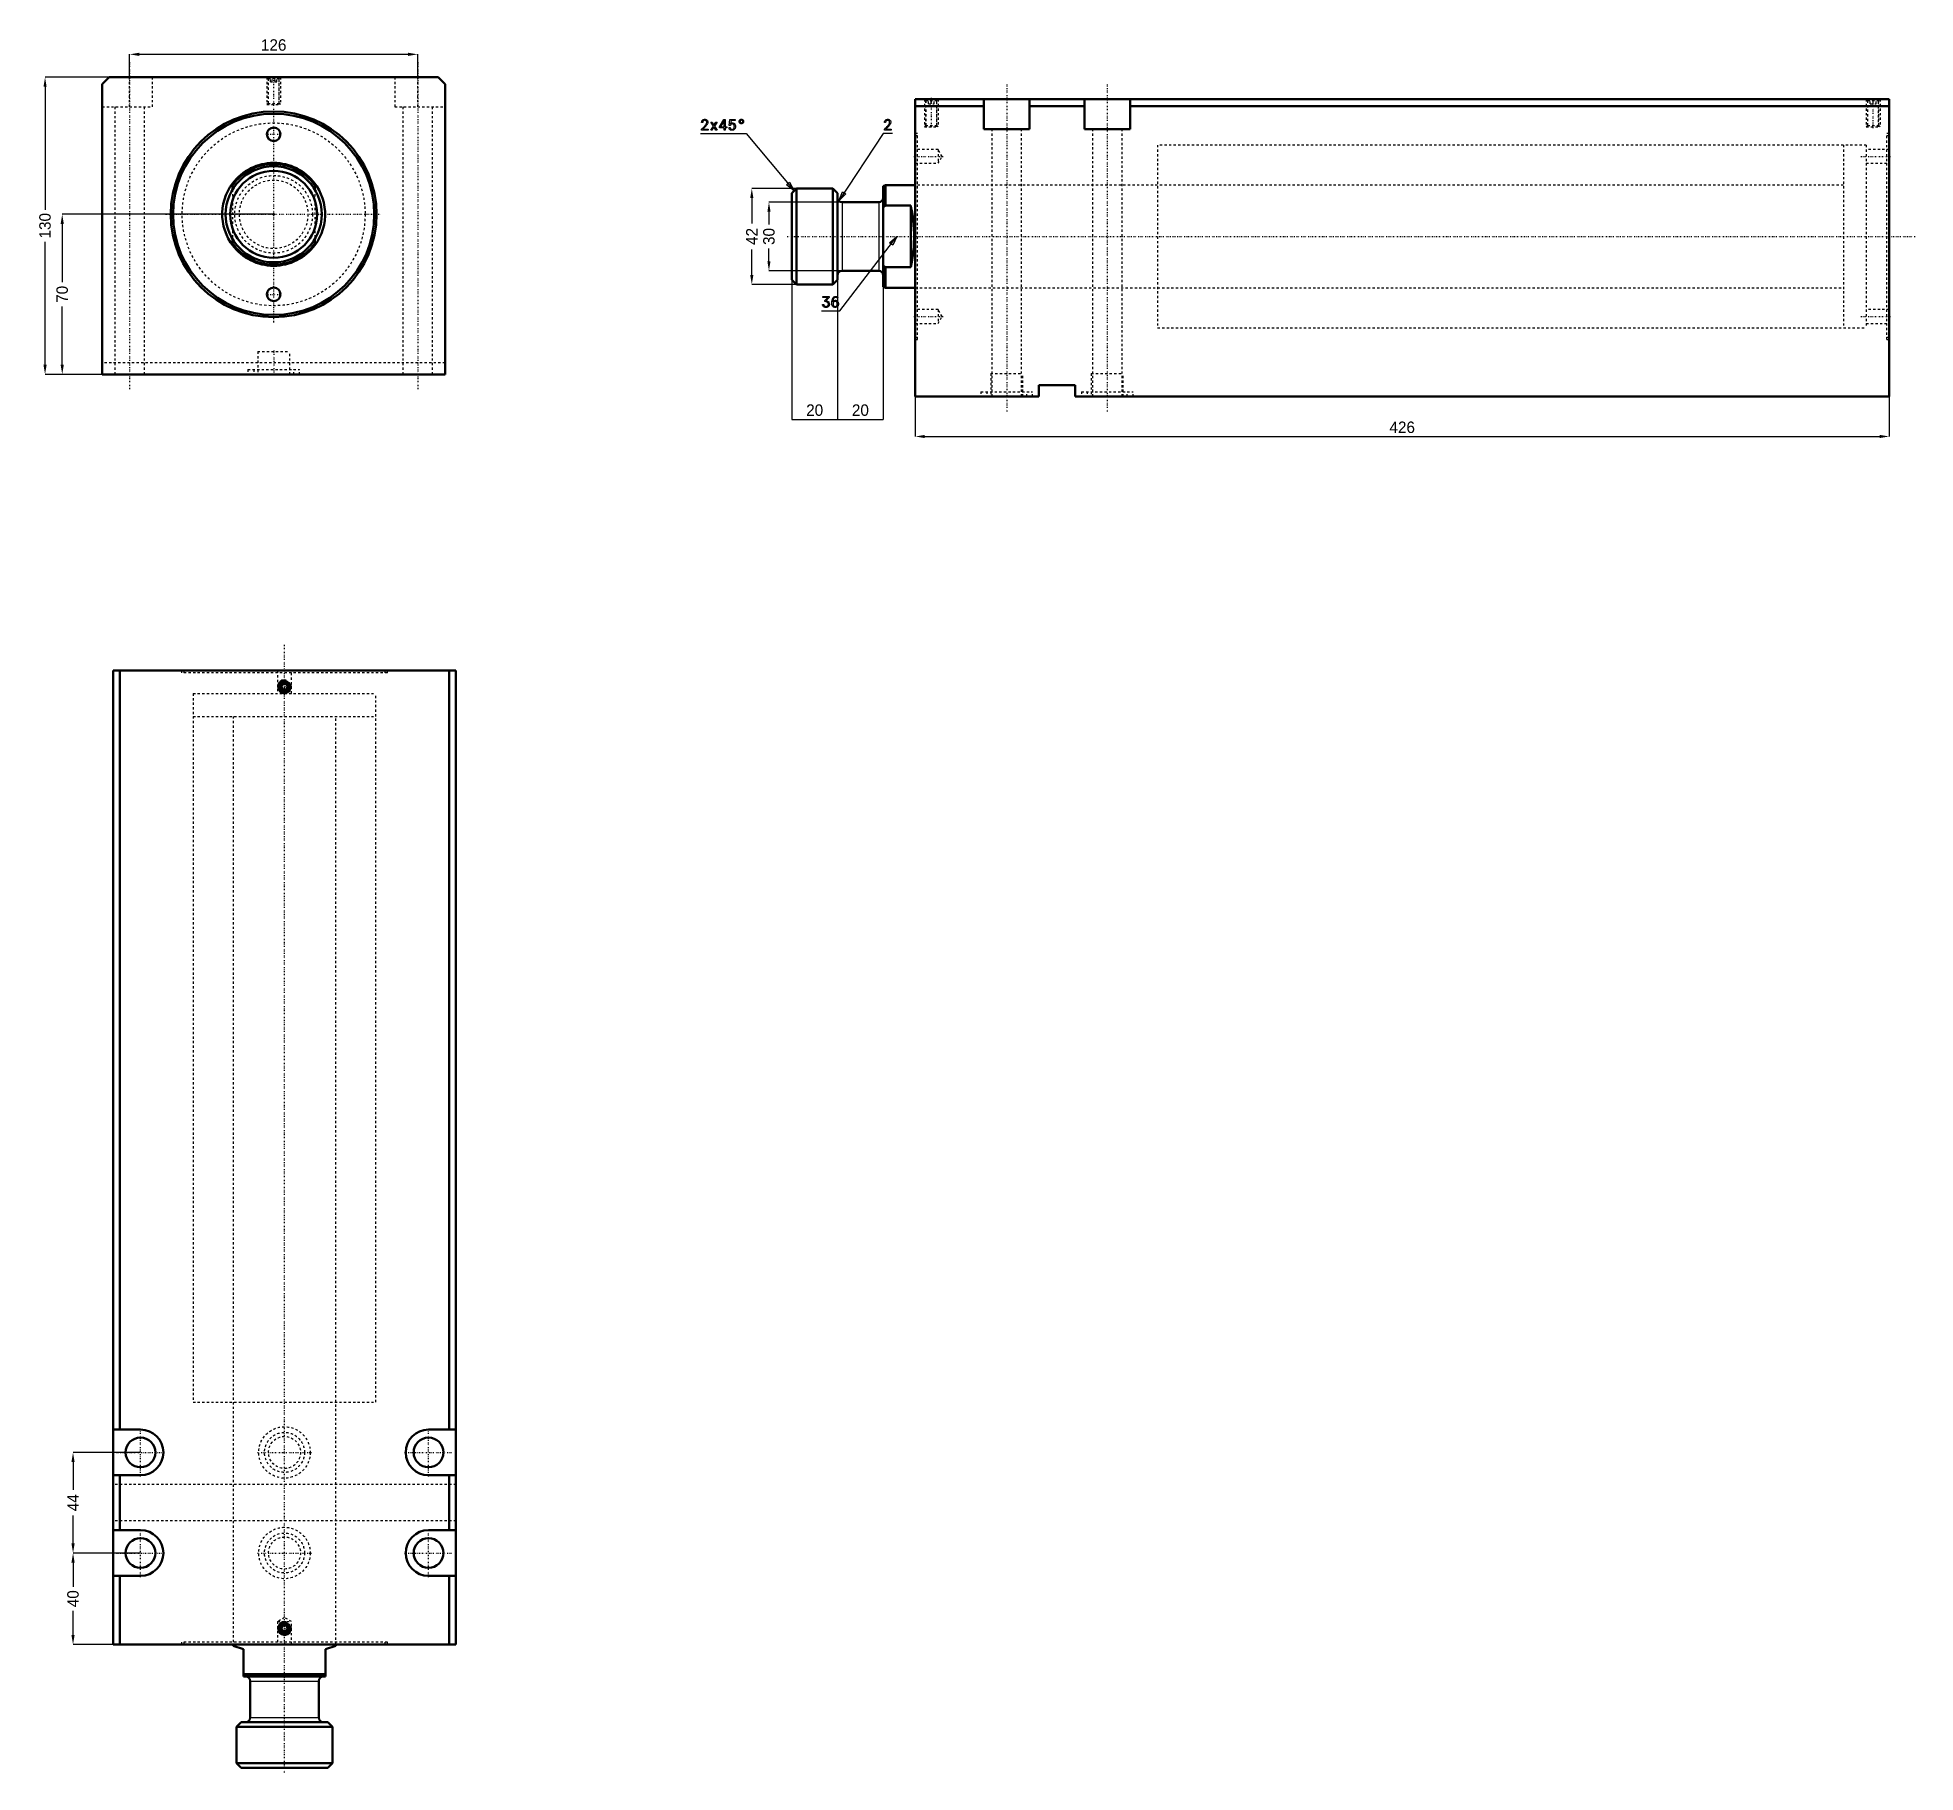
# Model space of a CAD drawing. Header units: millimetres. Extents: x -103 to 718, y -682 to 77.
import ezdxf

# ---------------------------------------------------------------- set-up
doc = ezdxf.new("R2010")
doc.units = ezdxf.units.MM
doc.linetypes.add('Center', pattern=[1.5, 0.45, -0.5, 0.05, -0.5])
doc.linetypes.add('Dashed', pattern=[2, 1, -1])
for name, color, linetype, lineweight in [('2d ConnectionPoints', 7, 'Continuous', 50), ('AM_0', 7, 'Continuous', 50), ('AM_4', 3, 'Continuous', 25), ('AM_5', 3, 'Continuous', 25), ('AM_7', 7, 'Center', 25), ('AM_9', 6, 'Dashed', 25)]:
    doc.layers.add(name, color=color, linetype=linetype, lineweight=lineweight)
doc.dimstyles.new('ISO-25', dxfattribs={"dimtxt": 2.5, "dimasz": 2.5, "dimexe": 1.25, "dimexo": 0.625, "dimtad": 1, "dimtxsty": 'Standard', "dimcen": 2.5, "dimadec": 0, "dimazin": 0, "dimtfac": 1, "dimtmove": 0, "dimatfit": 3, "dimfxl": 0, "dimarcsym": 0})

# ---------------------------------------------------------------- blocks, each defined once
blk = doc.blocks.new('1_JECX_MF_TLA_80_300_0_rod__0_in_JECX_MF_160_TLA_80_300_0__0')
at = {"layer": 'AM_0'}
for p, q in [((-18, 10.82), (-18, 13.5)), ((18, 13.5), (18, 10.82)), ((-18, -13.5), (-18, -10.82)), ((18, -10.82), (18, -13.5))]:
    blk.add_line(p, q, dxfattribs=at)
for points in [[(-18, 13.5), (-19.11, 11.88), (-20.07, 10.17), (-20.88, 8.38), (-21.53, 6.53), (-22.02, 4.63), (-22.34, 2.69), (-22.49, 0.73), (-22.47, -1.23), (-22.27, -3.18), (-21.91, -5.11), (-21.38, -7), (-20.69, -8.84), (-19.84, -10.61), (-18.84, -12.3), (-18, -13.5)], [(18, -13.5), (19.11, -11.88), (20.07, -10.17), (20.88, -8.38), (21.53, -6.53), (22.02, -4.63), (22.34, -2.69), (22.49, -0.73), (22.47, 1.23), (22.27, 3.18), (21.91, 5.11), (21.38, 7), (20.69, 8.84), (19.84, 10.61), (18.84, 12.3), (18, 13.5)]]:
    blk.add_lwpolyline(points, dxfattribs=at)
for radius in [21, 19]:
    blk.add_circle((0, 0), radius, dxfattribs=at)
for radius, start, end in [(22.5, 36.8699, 143.1301), (22, 35.0968, 144.9032), (22, 215.0968, 324.9032), (22.5, 216.8699, 323.1301)]:
    blk.add_arc((0, 0), radius, start, end, dxfattribs=at)
at = {"layer": 'AM_9'}
for p, q in [((-18, 10.82), (-18, -10.82)), ((18, 10.82), (18, -10.82))]:
    blk.add_line(p, q, dxfattribs=at)
for radius in [17, 15]:
    blk.add_circle((0, 0), radius, dxfattribs=at)
blk = doc.blocks.new('2_JECX_MF_EXLA_80_300_0_body__0_in_JECX_MF_160_TLA_80_300_0__0')
at = {"layer": 'AM_0'}
for p, q in [((-72, 60), (-75, 57)), ((72, 60), (-72, 60)), ((75, 57), (72, 60)), ((-75, 57), (-75, -70)), ((75, -70), (75, 57)), ((-75, -70), (75, -70))]:
    blk.add_line(p, q, dxfattribs=at)
for centre, radius in [((0, 0), 45), ((0, 0), 44), ((0, 35), 3), ((0, -35), 3)]:
    blk.add_circle(centre, radius, dxfattribs=at)
at = {"layer": 'AM_5', "linetype": 'Dashed'}
for p, q in [((-3, 60), (-3, 48)), ((3, 60), (3, 48))]:
    blk.add_line(p, q, dxfattribs=at)
at = {"layer": 'AM_7'}
for p, q in [((-63, 66.5), (-63, -76.5)), ((63, 66.5), (63, -76.5)), ((0, 47.4), (0, 60.6)), ((0, -47.25), (0, 47.25)), ((-3.15, 35), (3.15, 35)), ((-47.25, 0), (47.25, 0)), ((-3.15, -35), (3.15, -35)), ((0, -59.5), (0, -70.5))]:
    blk.add_line(p, q, dxfattribs=at)
at = {"layer": 'AM_9'}
for p, q in [((-63, 47), (-63, 60)), ((-53, 47), (-53, 60)), ((-3, 60), (-2.46, 59.46)), ((-2.46, 59.46), (-2.46, 48.54)), ((-2.46, 59.46), (2.46, 59.46)), ((-1.9, 60), (-2.4, 59.5)), ((-2.4, 59.5), (2.4, 59.5)), ((-2.4, 59.5), (-2.4, 48)), ((-1.44, 58), (-1.44, 60)), ((-1.44, 58), (1.44, 58)), ((-0.72, 58), (-0.72, 60)), ((0.72, 58), (0.72, 60)), ((1.44, 58), (1.44, 60)), ((2.4, 59.5), (1.9, 60)), ((2.4, 48), (2.4, 59.5)), ((2.46, 59.46), (3, 60)), ((2.46, 48.54), (2.46, 59.46)), ((53, 60), (53, 47)), ((63, 47), (63, 60)), ((-75, 47), (-53, 47)), ((-69.5, 47), (-69.5, -70)), ((-56.5, -70), (-56.5, 47)), ((-2.46, 48.54), (-3, 48)), ((-3, 48), (3, 48)), ((-2.46, 48.54), (2.46, 48.54)), ((3, 48), (2.46, 48.54)), ((53, 47), (75, 47)), ((56.5, 47), (56.5, -70)), ((69.5, -70), (69.5, 47)), ((75, -65), (-75, -65)), ((-7, -60), (7, -60)), ((-7, -60), (-7, -70)), ((7, -70), (7, -60)), ((-11.25, -67.9), (11.25, -67.9)), ((-11.25, -67.9), (-11.25, -70)), ((-8.75, -67.9), (-8.75, -70)), ((8.75, -70), (8.75, -67.9)), ((11.25, -70), (11.25, -67.9))]:
    blk.add_line(p, q, dxfattribs=at)
blk.add_circle((0, 0), 40, dxfattribs=at)
blk = doc.blocks.new('*D3')
at = {"layer": 'AM_5', "color": 0, "lineweight": -2}
for p, q in [((-63, 60), (-63, 70)), ((-58.83, 70), (58.83, 70)), ((63, 60), (63, 70))]:
    blk.add_line(p, q, dxfattribs=at)
at = {"layer": 'AM_5', "color": 0}
for points in [[(-58.83, 70.69), (-58.83, 69.31), (-63, 70)], [(58.83, 69.31), (58.83, 70.69), (63, 70)]]:
    blk.add_solid(points, dxfattribs=at)
at = {"layer": 'Defpoints', "color": 0}
for p in [(63, 70), (-63, 60), (63, 60)]:
    blk.add_point(p, dxfattribs=at)
at = {"layer": 'AM_5', "color": 0, "insert": (0, 74.05), "char_height": 5, "attachment_point": 5}
blk.add_mtext('126', dxfattribs=at)
blk = doc.blocks.new('*D4')
at = {"layer": 'AM_5', "color": 0, "lineweight": -2}
for p, q in [((-72, 60), (-100, 60)), ((-100, 55.83), (-100, 1.97)), ((-100, -65.83), (-100, -11.97)), ((-75, -70), (-100, -70))]:
    blk.add_line(p, q, dxfattribs=at)
at = {"layer": 'AM_5', "color": 0}
for points in [[(-99.31, 55.83), (-100.69, 55.83), (-100, 60)], [(-100.69, -65.83), (-99.31, -65.83), (-100, -70)]]:
    blk.add_solid(points, dxfattribs=at)
at = {"layer": 'Defpoints', "color": 0}
for p in [(-72, 60), (-100, -70), (-75, -70)]:
    blk.add_point(p, dxfattribs=at)
at = {"layer": 'AM_5', "color": 0, "insert": (-100, -5), "char_height": 5, "attachment_point": 5, "rotation": 90}
blk.add_mtext('130', dxfattribs=at)
blk = doc.blocks.new('*D5')
at = {"layer": 'AM_5', "color": 0, "lineweight": -2}
for p, q in [((0, 0), (-92.5, 0)), ((-92.5, -4.17), (-92.5, -29.72)), ((-92.5, -65.83), (-92.5, -40.28)), ((-75, -70), (-92.5, -70))]:
    blk.add_line(p, q, dxfattribs=at)
at = {"layer": 'AM_5', "color": 0}
for points in [[(-91.81, -4.17), (-93.19, -4.17), (-92.5, 0)], [(-93.19, -65.83), (-91.81, -65.83), (-92.5, -70)]]:
    blk.add_solid(points, dxfattribs=at)
at = {"layer": 'Defpoints', "color": 0}
for p in [(0, 0), (-92.5, -70), (-75, -70)]:
    blk.add_point(p, dxfattribs=at)
at = {"layer": 'AM_5', "color": 0, "insert": (-92.5, -35), "char_height": 5, "attachment_point": 5, "rotation": 90}
blk.add_mtext('70', dxfattribs=at)
blk = doc.blocks.new('1_JECX_MF_TLA_80_300_0_rod__0_in_JECX_MF_160_TLA_80_300_0__4')
at = {"layer": 'AM_0'}
for p, q in [((-22.5, 0), (-22.5, -0.54)), ((22.5, -0.54), (22.5, 0)), ((-18, -2), (-22.5, -0.54)), ((-18, -14), (-18, -2)), ((22.5, -0.54), (18, -2)), ((18, -2), (18, -14)), ((-18, -13), (18, -13)), ((-18, -14), (18, -14)), ((-15, -16), (-15, -32)), ((15, -32), (15, -16)), ((-19, -34), (-21, -36)), ((-21, -36), (21, -36)), ((-21, -36), (-21, -52)), ((-19, -34), (19, -34)), ((21, -36), (19, -34)), ((21, -52), (21, -36)), ((-21, -52), (-19, -54)), ((-21, -52), (21, -52)), ((-19, -54), (19, -54)), ((19, -54), (21, -52))]:
    blk.add_line(p, q, dxfattribs=at)
for centre, start, end in [((-17, -16), 0, 90), ((17, -16), 90, 180), ((-17, -32), 270, 360), ((17, -32), 180, 270)]:
    blk.add_arc(centre, 2, start, end, dxfattribs=at)
at = {"layer": 'AM_4'}
for p, q in [((-15, -16), (15, -16)), ((-15, -32), (15, -32))]:
    blk.add_line(p, q, dxfattribs=at)
at = {"layer": 'AM_7'}
blk.add_line((0, -56), (0, 437.5), dxfattribs=at)
at = {"layer": 'AM_9'}
for p, q in [((-40, 416), (40, 416)), ((-40, 416), (-40, 406)), ((40, 406), (40, 416)), ((-40, 406), (40, 406)), ((-22.5, 406), (-22.5, 0)), ((22.5, 0), (22.5, 406))]:
    blk.add_line(p, q, dxfattribs=at)
blk = doc.blocks.new('2_JECX_MF_EXLA_80_300_0_body__0_in_JECX_MF_160_TLA_80_300_0__4')
at = {"layer": 'AM_0'}
for p, q in [((75, 426), (-75, 426)), ((-75, 426), (-75, 0)), ((-72, 426), (-72, 94)), ((-0.72, 420.25), (-1.44, 419)), ((-1.44, 419), (-0.72, 417.75)), ((0.72, 420.25), (-0.72, 420.25)), ((1.44, 419), (0.72, 420.25)), ((0.72, 417.75), (1.44, 419)), ((72, 426), (72, 94)), ((75, 426), (75, 0)), ((-0.72, 417.75), (0.72, 417.75)), ((-63, 94), (-75, 94)), ((75, 94), (63, 94)), ((-75, 74), (-63, 74)), ((-72, 74), (-72, 50)), ((63, 74), (75, 74)), ((72, 74), (72, 50)), ((-63, 50), (-75, 50)), ((75, 50), (63, 50)), ((-75, 30), (-63, 30)), ((-72, 30), (-72, 0)), ((63, 30), (75, 30)), ((72, 30), (72, 0)), ((-0.72, 8.25), (-1.44, 7)), ((0.72, 8.25), (-0.72, 8.25)), ((1.44, 7), (0.72, 8.25)), ((75, 0), (-75, 0)), ((-1.44, 7), (-0.72, 5.75)), ((-0.72, 5.75), (0.72, 5.75)), ((0.72, 5.75), (1.44, 7))]:
    blk.add_line(p, q, dxfattribs=at)
for centre, radius in [((0, 419), 2.46), ((0, 419), 2.4), ((0, 419), 1.9), ((-63, 84), 6.5), ((63, 84), 6.5), ((-63, 40), 6.5), ((63, 40), 6.5), ((0, 7), 2.46), ((0, 7), 2.4), ((0, 7), 1.9)]:
    blk.add_circle(centre, radius, dxfattribs=at)
for centre, start, end in [((-63, 84), 270, 90), ((63, 84), 90, 270), ((-63, 40), 270, 90), ((63, 40), 90, 270)]:
    blk.add_arc(centre, 10, start, end, dxfattribs=at)
at = {"layer": 'AM_5'}
for centre in [(0, 419), (0, 7)]:
    blk.add_arc(centre, 3, 75, 15, dxfattribs=at)
at = {"layer": 'AM_7'}
for p, q in [((-3.15, 419), (3.15, 419)), ((-63, 73.5), (-63, 94.5)), ((63, 73.5), (63, 94.5)), ((-73.5, 84), (-52.5, 84)), ((-11.81, 84), (11.81, 84)), ((52.5, 84), (73.5, 84)), ((-63, 29.5), (-63, 50.5)), ((63, 29.5), (63, 50.5)), ((-73.5, 40), (-52.5, 40)), ((-11.81, 40), (11.81, 40)), ((52.5, 40), (73.5, 40)), ((-3.15, 7), (3.15, 7))]:
    blk.add_line(p, q, dxfattribs=at)
at = {"layer": 'AM_9'}
for p, q in [((-45, 426), (-45, 425)), ((45, 425), (-45, 425)), ((-44, 426), (-44, 425)), ((-3, 426), (-3, 416)), ((3, 416), (3, 426)), ((44, 425), (44, 426)), ((45, 425), (45, 426)), ((-40, 416), (40, 416)), ((-40, 416), (-40, 106)), ((40, 106), (40, 416)), ((-40, 106), (40, 106)), ((-22.5, 106), (-22.5, 0)), ((22.5, 0), (22.5, 106)), ((75, 70), (-75, 70)), ((75, 54), (-75, 54)), ((0, 11.73), (-3, 10)), ((-3, 10), (-3, 0)), ((-3, 10), (3, 10)), ((3, 10), (0, 11.73)), ((3, 0), (3, 10)), ((45, 1), (-45, 1)), ((-45, 1), (-45, 0)), ((-44, 1), (-44, 0)), ((44, 0), (44, 1)), ((45, 0), (45, 1))]:
    blk.add_line(p, q, dxfattribs=at)
for centre, radius in [((0, 84), 11.25), ((0, 84), 8.75), ((0, 84), 7), ((0, 40), 11.25), ((0, 40), 8.75), ((0, 40), 7)]:
    blk.add_circle(centre, radius, dxfattribs=at)
blk = doc.blocks.new('*D11')
at = {"layer": 'AM_5', "color": 0, "lineweight": -2}
for p, q in [((-58.26, -541.63), (-87.76, -541.63)), ((-87.76, -545.79), (-87.76, -557.96)), ((-87.76, -581.46), (-87.76, -569.29)), ((-58.26, -585.63), (-87.76, -585.63))]:
    blk.add_line(p, q, dxfattribs=at)
at = {"layer": 'AM_5', "color": 0}
for points in [[(-88.46, -545.79), (-87.07, -545.79), (-87.76, -541.63)], [(-88.46, -581.46), (-87.07, -581.46), (-87.76, -585.63)]]:
    blk.add_solid(points, dxfattribs=at)
at = {"layer": 'Defpoints', "color": 0}
for p in [(-87.76, -541.63), (-58.26, -541.63), (-58.26, -585.63)]:
    blk.add_point(p, dxfattribs=at)
at = {"layer": 'AM_5', "color": 0, "insert": (-87.76, -563.63), "char_height": 5, "attachment_point": 5, "rotation": 90}
blk.add_mtext('44', dxfattribs=at)
blk = doc.blocks.new('*D12')
at = {"layer": 'AM_5', "color": 0, "lineweight": -2}
for p, q in [((-58.26, -585.63), (-87.76, -585.63)), ((-87.76, -589.79), (-87.76, -600.38)), ((-87.76, -621.46), (-87.76, -610.88)), ((-70.26, -625.63), (-87.76, -625.63))]:
    blk.add_line(p, q, dxfattribs=at)
at = {"layer": 'AM_5', "color": 0}
for points in [[(-88.46, -589.79), (-87.07, -589.79), (-87.76, -585.63)], [(-88.46, -621.46), (-87.07, -621.46), (-87.76, -625.63)]]:
    blk.add_solid(points, dxfattribs=at)
at = {"layer": 'Defpoints', "color": 0}
for p in [(-58.26, -585.63), (-87.76, -625.63), (-70.26, -625.63)]:
    blk.add_point(p, dxfattribs=at)
at = {"layer": 'AM_5', "color": 0, "insert": (-87.76, -605.63), "char_height": 5, "attachment_point": 5, "rotation": 90}
blk.add_mtext('40', dxfattribs=at)
blk = doc.blocks.new('1_JECX_MF_TLA_80_300_0_rod__0_in_JECX_MF_160_TLA_80_300_0__2')
at = {"layer": 'AM_0'}
for p, q in [((-52, 21), (-54, 19)), ((-54, 19), (-54, -19)), ((-36, 21), (-52, 21)), ((-52, 21), (-52, -21)), ((-34, 19), (-36, 21)), ((-36, 21), (-36, -21)), ((-34, 19), (-34, -19)), ((-13, 22.5), (-14, 22)), ((-14, 22), (-14, -22)), ((0, 22.5), (-13, 22.5)), ((-13, 22.5), (-13, 13.5)), ((-16, 15), (-32, 15)), ((-13, 13.5), (-14, 12.65)), ((-2, 13.5), (-13, 13.5)), ((-2, 13.5), (-2, -13.5)), ((-32, -15), (-16, -15)), ((-14, -12.65), (-13, -13.5)), ((-13, -13.5), (-2, -13.5)), ((-13, -13.5), (-13, -22.5)), ((-54, -19), (-52, -21)), ((-52, -21), (-36, -21)), ((-36, -21), (-34, -19)), ((-14, -22), (-13, -22.5)), ((-13, -22.5), (0, -22.5))]:
    blk.add_line(p, q, dxfattribs=at)
blk.add_lwpolyline([(-2, -13.5), (-1.64, -11.88), (-1.33, -10.17), (-1.06, -8.38), (-0.85, -6.53), (-0.69, -4.63), (-0.59, -2.69), (-0.54, -0.73), (-0.55, 1.23), (-0.61, 3.18), (-0.73, 5.11), (-0.9, 7), (-1.13, 8.84), (-1.4, 10.61), (-1.73, 12.3), (-2, 13.5)], dxfattribs=at)
for centre, start, end in [((-32, 17), 180, 270), ((-16, 17), 270, 360), ((-32, -17), 90, 180), ((-16, -17), 0, 90)]:
    blk.add_arc(centre, 2, start, end, dxfattribs=at)
at = {"layer": 'AM_4'}
for p, q in [((-32, 15), (-32, -15)), ((-16, 15), (-16, -15))]:
    blk.add_line(p, q, dxfattribs=at)
at = {"layer": 'AM_7'}
blk.add_line((-56, 0), (437.5, 0), dxfattribs=at)
at = {"layer": 'AM_9'}
for p, q in [((416, 40), (406, 40)), ((406, 40), (406, -40)), ((416, 40), (416, -40)), ((406, 22.5), (0, 22.5)), ((0, -22.5), (406, -22.5)), ((406, -40), (416, -40))]:
    blk.add_line(p, q, dxfattribs=at)
blk = doc.blocks.new('2_JECX_MF_EXLA_80_300_0_body__0_in_JECX_MF_160_TLA_80_300_0__2')
at = {"layer": 'AM_0'}
for p, q in [((0, -70), (0, 60)), ((426, 60), (0, 60)), ((30, 60), (30, 47)), ((50, 47), (50, 60)), ((74, 60), (74, 47)), ((94, 47), (94, 60)), ((426, -70), (426, 60)), ((30, 57), (0, 57)), ((74, 57), (50, 57)), ((426, 57), (94, 57)), ((30, 47), (50, 47)), ((74, 47), (94, 47)), ((54, -65), (54, -70)), ((70, -65), (54, -65)), ((70, -70), (70, -65)), ((54, -70), (0, -70)), ((426, -70), (70, -70))]:
    blk.add_line(p, q, dxfattribs=at)
at = {"layer": 'AM_5', "linetype": 'Dashed'}
for p, q in [((4, 60), (4, 48)), ((10, 60), (10, 48)), ((416, 60), (416, 48)), ((422, 60), (422, 48))]:
    blk.add_line(p, q, dxfattribs=at)
at = {"layer": 'AM_7'}
for p, q in [((40, 66.5), (40, -76.5)), ((84, 66.5), (84, -76.5)), ((7, 60.6), (7, 47.4)), ((419, 47.4), (419, 60.6)), ((-0.59, 35), (12.32, 35)), ((413.68, 35), (426.59, 35)), ((-0.59, -35), (12.32, -35)), ((413.68, -35), (426.59, -35))]:
    blk.add_line(p, q, dxfattribs=at)
at = {"layer": 'AM_9'}
for p, q in [((4, 60), (4.54, 59.46)), ((4.54, 59.46), (4.54, 48.54)), ((4.54, 59.46), (9.46, 59.46)), ((5.1, 60), (4.6, 59.5)), ((4.6, 59.5), (4.6, 48)), ((4.6, 59.5), (9.4, 59.5)), ((5.75, 58), (5.75, 60)), ((5.75, 58), (8.25, 58)), ((7, 58), (7, 60)), ((8.25, 58), (8.25, 60)), ((9.4, 59.5), (8.9, 60)), ((9.4, 48), (9.4, 59.5)), ((9.46, 59.46), (10, 60)), ((9.46, 48.54), (9.46, 59.46)), ((416, 60), (416.54, 59.46)), ((416.54, 59.46), (416.54, 48.54)), ((416.54, 59.46), (421.46, 59.46)), ((417.1, 60), (416.6, 59.5)), ((416.6, 59.5), (421.4, 59.5)), ((416.6, 59.5), (416.6, 48)), ((417.75, 58), (417.75, 60)), ((417.75, 58), (420.25, 58)), ((419, 58), (419, 60)), ((420.25, 58), (420.25, 60)), ((421.4, 59.5), (420.9, 60)), ((421.4, 48), (421.4, 59.5)), ((421.46, 59.46), (422, 60)), ((421.46, 48.54), (421.46, 59.46)), ((1, 45), (0, 45)), ((1, 44), (0, 44)), ((1, -45), (1, 45)), ((4.54, 48.54), (4, 48)), ((4, 48), (10, 48)), ((4.54, 48.54), (9.46, 48.54)), ((10, 48), (9.46, 48.54)), ((33.5, 47), (33.5, -70)), ((46.5, -70), (46.5, 47)), ((77.5, 47), (77.5, -70)), ((90.5, -70), (90.5, 47)), ((416.54, 48.54), (416, 48)), ((416, 48), (422, 48)), ((416.54, 48.54), (421.46, 48.54)), ((422, 48), (421.46, 48.54)), ((425, -45), (425, 45)), ((426, 45), (425, 45)), ((426, 44), (425, 44)), ((10, 38), (0, 38)), ((11.73, 35), (10, 38)), ((10, 38), (10, 32)), ((10, 32), (11.73, 35)), ((416, 40), (106, 40)), ((106, 40), (106, -40)), ((416, 40), (416, -40)), ((426, 38), (416, 38)), ((0, 32), (10, 32)), ((416, 32), (426, 32)), ((106, 22.5), (0, 22.5)), ((0, -22.5), (106, -22.5)), ((10, -32), (0, -32)), ((11.73, -35), (10, -32)), ((10, -32), (10, -38)), ((426, -32), (416, -32)), ((0, -38), (10, -38)), ((10, -38), (11.73, -35)), ((106, -40), (416, -40)), ((416, -38), (426, -38)), ((0, -44), (1, -44)), ((0, -45), (1, -45)), ((425, -44), (426, -44)), ((425, -45), (426, -45)), ((33, -60), (47, -60)), ((33, -60), (33, -70)), ((47, -70), (47, -60)), ((77, -60), (91, -60)), ((77, -60), (77, -70)), ((91, -70), (91, -60)), ((28.75, -67.9), (51.25, -67.9)), ((28.75, -67.9), (28.75, -70)), ((31.25, -67.9), (31.25, -70)), ((48.75, -70), (48.75, -67.9)), ((51.25, -70), (51.25, -67.9)), ((72.75, -67.9), (95.25, -67.9)), ((72.75, -67.9), (72.75, -70)), ((75.25, -67.9), (75.25, -70)), ((92.75, -70), (92.75, -67.9)), ((95.25, -70), (95.25, -67.9))]:
    blk.add_line(p, q, dxfattribs=at)
blk = doc.blocks.new('*D21')
at = {"layer": 'AM_5', "color": 0, "lineweight": -2}
for p, q in [((280.65, -79.69), (280.65, -97.19)), ((706.65, -79.69), (706.65, -97.19)), ((284.82, -97.19), (702.48, -97.19))]:
    blk.add_line(p, q, dxfattribs=at)
at = {"layer": 'AM_5', "color": 0}
for points in [[(284.82, -96.49), (284.82, -97.88), (280.65, -97.19)], [(702.48, -96.49), (702.48, -97.88), (706.65, -97.19)]]:
    blk.add_solid(points, dxfattribs=at)
at = {"layer": 'Defpoints', "color": 0}
for p in [(280.65, -79.69), (706.65, -79.69), (706.65, -97.19)]:
    blk.add_point(p, dxfattribs=at)
at = {"layer": 'AM_5', "color": 0, "insert": (493.65, -93.19), "char_height": 5, "attachment_point": 5}
blk.add_mtext('426', dxfattribs=at)
blk = doc.blocks.new('*D22')
at = {"layer": 'AM_5', "color": 0, "lineweight": -2}
for p, q in [((246.65, -28.69), (246.65, -89.69)), ((266.65, -26.69), (266.65, -89.69)), ((246.65, -89.69), (266.65, -89.69))]:
    blk.add_line(p, q, dxfattribs=at)
at = {"layer": 'Defpoints', "color": 0}
for p in [(246.65, -28.69), (266.65, -26.69), (266.65, -89.69)]:
    blk.add_point(p, dxfattribs=at)
at = {"layer": 'AM_5', "color": 0, "insert": (256.65, -85.69), "char_height": 5, "attachment_point": 5}
blk.add_mtext('20', dxfattribs=at)
blk = doc.blocks.new('*D23')
at = {"layer": 'AM_5', "color": 0, "lineweight": -2}
for p, q in [((226.65, -28.69), (226.65, -89.69)), ((246.65, -28.69), (246.65, -89.69)), ((226.65, -89.69), (246.65, -89.69))]:
    blk.add_line(p, q, dxfattribs=at)
at = {"layer": 'Defpoints', "color": 0}
for p in [(226.65, -28.69), (246.65, -28.69), (246.65, -89.69)]:
    blk.add_point(p, dxfattribs=at)
at = {"layer": 'AM_5', "color": 0, "insert": (236.65, -85.69), "char_height": 5, "attachment_point": 5}
blk.add_mtext('20', dxfattribs=at)
blk = doc.blocks.new('*D24')
at = {"layer": 'AM_5', "color": 0, "lineweight": -2}
for p, q in [((228.65, 11.31), (209.15, 11.31)), ((209.15, 7.15), (209.15, -4.02)), ((209.15, -26.52), (209.15, -15.35)), ((228.65, -30.69), (209.15, -30.69))]:
    blk.add_line(p, q, dxfattribs=at)
at = {"layer": 'AM_5', "color": 0}
for points in [[(208.45, 7.15), (209.84, 7.15), (209.15, 11.31)], [(208.45, -26.52), (209.84, -26.52), (209.15, -30.69)]]:
    blk.add_solid(points, dxfattribs=at)
at = {"layer": 'Defpoints', "color": 0}
for p in [(209.15, 11.31), (228.65, 11.31), (228.65, -30.69)]:
    blk.add_point(p, dxfattribs=at)
at = {"layer": 'AM_5', "color": 0, "insert": (209.15, -9.69), "char_height": 5, "attachment_point": 5, "rotation": 90}
blk.add_mtext('42', dxfattribs=at)
blk = doc.blocks.new('*D25')
at = {"layer": 'AM_5', "color": 0, "lineweight": -2}
for p, q in [((248.65, 5.31), (216.65, 5.31)), ((216.65, 1.15), (216.65, -4.44)), ((216.65, -20.52), (216.65, -14.94)), ((248.65, -24.69), (216.65, -24.69))]:
    blk.add_line(p, q, dxfattribs=at)
at = {"layer": 'AM_5', "color": 0}
for points in [[(215.95, 1.15), (217.34, 1.15), (216.65, 5.31)], [(215.95, -20.52), (217.34, -20.52), (216.65, -24.69)]]:
    blk.add_solid(points, dxfattribs=at)
at = {"layer": 'Defpoints', "color": 0}
for p in [(216.65, 5.31), (248.65, 5.31), (248.65, -24.69)]:
    blk.add_point(p, dxfattribs=at)
at = {"layer": 'AM_5', "color": 0, "insert": (216.65, -9.69), "char_height": 5, "attachment_point": 5, "rotation": 90}
blk.add_mtext('30', dxfattribs=at)

msp = doc.modelspace()

# ---------------------------------------------------------------- linework, layer by layer
at = {"layer": '2d ConnectionPoints'}
for p in [(0, 0), (280.649, -9.686), (4.739, -625.627)]:
    msp.add_point(p, dxfattribs=at)
at = {"layer": 'AM_5'}
for p, q in [((186.649, 35.314), (206.649, 35.314)), ((206.649, 35.314), (227.649, 10.314)), ((266.649, 35.314), (247.234, 5.9)), ((270.649, 35.314), (266.649, 35.314)), ((247.649, -42.186), (272.649, -9.686)), ((239.649, -42.186), (247.649, -42.186))]:
    msp.add_line(p, q, dxfattribs=at)
for points in [[(187.295, 37.425), (187.295, 37.425), (187.51, 37.621), (187.815, 37.907), (187.815, 37.907), (188.1, 38.184), (188.28, 38.363), (188.28, 38.363), (188.453, 38.544), (188.699, 38.828), (188.699, 38.828), (188.932, 39.128), (189.08, 39.336), (189.08, 39.336), (189.21, 39.544), (189.35, 39.84), (189.35, 39.84), (189.426, 40.117), (189.44, 40.292), (189.44, 40.292), (189.436, 40.39), (189.413, 40.528), (189.413, 40.528), (189.37, 40.657), (189.33, 40.737), (189.33, 40.737), (189.282, 40.812), (189.199, 40.91), (189.199, 40.91), (189.1, 40.993), (189.026, 41.039), (189.026, 41.039), (188.947, 41.078), (188.821, 41.12), (188.821, 41.12), (188.687, 41.142), (188.592, 41.147), (188.592, 41.147), (188.488, 41.142), (188.34, 41.119), (188.34, 41.119), (188.203, 41.076), (188.118, 41.036), (188.118, 41.036), (188.038, 40.988), (187.932, 40.901), (187.932, 40.901), (187.843, 40.796), (187.793, 40.716), (187.793, 40.716), (187.751, 40.629), (187.705, 40.487), (187.705, 40.487), (187.68, 40.332), (187.676, 40.22), (187.188, 40.22), (187.188, 40.22), (187.196, 40.387), (187.235, 40.619), (187.235, 40.619), (187.309, 40.83), (187.377, 40.958), (187.377, 40.958), (187.457, 41.076), (187.598, 41.23), (187.598, 41.23), (187.763, 41.357), (187.885, 41.426), (187.885, 41.426), (188.016, 41.484), (188.222, 41.546), (188.222, 41.546), (188.44, 41.579), (188.592, 41.585), (188.592, 41.585), (188.735, 41.579), (188.941, 41.548), (188.941, 41.548), (189.138, 41.49), (189.265, 41.436), (189.265, 41.436), (189.385, 41.371), (189.546, 41.252), (189.546, 41.252), (189.684, 41.107), (189.764, 40.997), (189.764, 40.997), (189.831, 40.877), (189.904, 40.682), (189.904, 40.682), (189.943, 40.468), (189.951, 40.315), (189.951, 40.315), (189.94, 40.141), (189.882, 39.875), (189.882, 39.875), (189.774, 39.601), (189.674, 39.414), (189.674, 39.414), (189.56, 39.229), (189.375, 38.96), (189.375, 38.96), (189.173, 38.703), (189.029, 38.539), (189.029, 38.539), (188.874, 38.371), (188.615, 38.1), (188.615, 38.1), (188.322, 37.805), (188.108, 37.594), (187.763, 37.256), (190.09, 37.253), (190.09, 36.814), (187.123, 36.814), (187.123, 37.269), (187.295, 37.425)], [(197.073, 37.854), (194.967, 37.854), (194.967, 38.277), (196.885, 41.527), (197.528, 41.527), (197.528, 38.293), (198.23, 38.293), (198.23, 37.854), (197.528, 37.854), (197.528, 36.814), (197.073, 36.814), (197.073, 37.854)], [(200.53, 36.756), (200.53, 36.756), (200.384, 36.761), (200.175, 36.787), (200.175, 36.787), (199.978, 36.836), (199.854, 36.881), (199.854, 36.881), (199.738, 36.937), (199.583, 37.041), (199.583, 37.041), (199.449, 37.17), (199.372, 37.269), (199.372, 37.269), (199.307, 37.38), (199.237, 37.567), (199.237, 37.567), (199.199, 37.778), (199.191, 37.932), (199.698, 37.932), (199.698, 37.932), (199.708, 37.787), (199.757, 37.596), (199.757, 37.596), (199.849, 37.439), (199.934, 37.354), (199.934, 37.354), (200.034, 37.284), (200.206, 37.208), (200.206, 37.208), (200.404, 37.167), (200.55, 37.159), (200.55, 37.159), (200.676, 37.166), (200.847, 37.202), (200.847, 37.202), (200.999, 37.269), (201.089, 37.331), (201.089, 37.331), (201.171, 37.404), (201.276, 37.53), (201.276, 37.53), (201.36, 37.675), (201.405, 37.783), (201.405, 37.783), (201.441, 37.897), (201.48, 38.075), (201.48, 38.075), (201.501, 38.263), (201.505, 38.394), (201.505, 38.394), (201.502, 38.513), (201.481, 38.687), (201.481, 38.687), (201.443, 38.854), (201.408, 38.961), (201.408, 38.961), (201.365, 39.063), (201.285, 39.2), (201.285, 39.2), (201.187, 39.319), (201.112, 39.388), (201.112, 39.388), (201.029, 39.447), (200.89, 39.51), (200.89, 39.51), (200.735, 39.544), (200.621, 39.551), (200.621, 39.551), (200.501, 39.543), (200.331, 39.501), (200.331, 39.501), (200.173, 39.424), (200.075, 39.353), (200.075, 39.353), (199.987, 39.268), (199.877, 39.118), (199.877, 39.118), (199.796, 38.942), (199.757, 38.81), (199.263, 38.81), (199.601, 41.54), (201.895, 41.54), (201.895, 41.117), (200.062, 41.117), (199.854, 39.554), (199.854, 39.554), (199.923, 39.638), (200.031, 39.748), (200.031, 39.748), (200.144, 39.838), (200.222, 39.887), (200.222, 39.887), (200.304, 39.928), (200.437, 39.971), (200.437, 39.971), (200.583, 39.995), (200.686, 39.999), (200.686, 39.999), (200.846, 39.991), (201.068, 39.946), (201.068, 39.946), (201.271, 39.862), (201.395, 39.785), (201.395, 39.785), (201.509, 39.693), (201.658, 39.532), (201.658, 39.532), (201.782, 39.343), (201.85, 39.202), (201.85, 39.202), (201.906, 39.051), (201.967, 38.812), (201.967, 38.812), (202, 38.558), (202.006, 38.381), (202.006, 38.381), (201.999, 38.194), (201.96, 37.93), (201.96, 37.93), (201.887, 37.686), (201.821, 37.534), (201.821, 37.534), (201.741, 37.393), (201.598, 37.206), (201.598, 37.206), (201.429, 37.049), (201.301, 36.961), (201.301, 36.961), (201.163, 36.887), (200.941, 36.807), (200.941, 36.807), (200.701, 36.764), (200.53, 36.756)], [(204.605, 39.609), (204.605, 39.609), (204.503, 39.615), (204.355, 39.643), (204.355, 39.643), (204.214, 39.696), (204.124, 39.744), (204.124, 39.744), (204.039, 39.802), (203.926, 39.903), (203.926, 39.903), (203.829, 40.021), (203.773, 40.11), (203.773, 40.11), (203.726, 40.204), (203.676, 40.35), (203.676, 40.35), (203.648, 40.504), (203.643, 40.61), (203.643, 40.61), (203.648, 40.717), (203.676, 40.87), (203.676, 40.87), (203.726, 41.017), (203.773, 41.111), (203.773, 41.111), (203.829, 41.199), (203.926, 41.318), (203.926, 41.318), (204.039, 41.419), (204.124, 41.477), (204.124, 41.477), (204.214, 41.525), (204.355, 41.578), (204.355, 41.578), (204.503, 41.606), (204.605, 41.611), (204.605, 41.611), (204.708, 41.606), (204.855, 41.578), (204.855, 41.578), (204.995, 41.525), (205.085, 41.477), (205.085, 41.477), (205.169, 41.419), (205.281, 41.318), (205.281, 41.318), (205.377, 41.2), (205.432, 41.113), (205.432, 41.113), (205.479, 41.019), (205.529, 40.872), (205.529, 40.872), (205.556, 40.718), (205.561, 40.61), (205.561, 40.61), (205.556, 40.503), (205.529, 40.348), (205.529, 40.348), (205.479, 40.202), (205.432, 40.108), (205.432, 40.108), (205.377, 40.02), (205.281, 39.903), (205.281, 39.903), (205.169, 39.802), (205.085, 39.744), (205.085, 39.744), (204.995, 39.696), (204.855, 39.643), (204.855, 39.643), (204.708, 39.615), (204.605, 39.609)], [(204.605, 40.006), (204.605, 40.006), (204.667, 40.009), (204.756, 40.026), (204.756, 40.026), (204.84, 40.058), (204.894, 40.087), (204.894, 40.087), (204.946, 40.122), (205.014, 40.183), (205.014, 40.183), (205.072, 40.255), (205.106, 40.308), (205.106, 40.308), (205.134, 40.365), (205.164, 40.454), (205.164, 40.454), (205.181, 40.546), (205.184, 40.61), (205.184, 40.61), (205.181, 40.675), (205.164, 40.767), (205.164, 40.767), (205.134, 40.856), (205.106, 40.913), (205.106, 40.913), (205.072, 40.966), (205.014, 41.038), (205.014, 41.038), (204.946, 41.099), (204.894, 41.134), (204.894, 41.134), (204.84, 41.163), (204.756, 41.195), (204.756, 41.195), (204.667, 41.212), (204.605, 41.215), (204.605, 41.215), (204.544, 41.212), (204.454, 41.195), (204.454, 41.195), (204.369, 41.163), (204.314, 41.134), (204.314, 41.134), (204.263, 41.099), (204.193, 41.038), (204.193, 41.038), (204.134, 40.966), (204.1, 40.913), (204.1, 40.913), (204.071, 40.856), (204.04, 40.767), (204.04, 40.767), (204.023, 40.675), (204.02, 40.61), (204.02, 40.61), (204.023, 40.546), (204.04, 40.454), (204.04, 40.454), (204.071, 40.365), (204.1, 40.308), (204.1, 40.308), (204.134, 40.255), (204.193, 40.183), (204.193, 40.183), (204.263, 40.122), (204.314, 40.087), (204.314, 40.087), (204.369, 40.058), (204.454, 40.026), (204.454, 40.026), (204.544, 40.009), (204.605, 40.006)], [(267.295, 37.425), (267.295, 37.425), (267.51, 37.621), (267.815, 37.907), (267.815, 37.907), (268.1, 38.184), (268.28, 38.363), (268.28, 38.363), (268.453, 38.544), (268.699, 38.828), (268.699, 38.828), (268.932, 39.128), (269.08, 39.336), (269.08, 39.336), (269.21, 39.544), (269.35, 39.84), (269.35, 39.84), (269.426, 40.117), (269.44, 40.292), (269.44, 40.292), (269.436, 40.39), (269.413, 40.528), (269.413, 40.528), (269.37, 40.657), (269.33, 40.737), (269.33, 40.737), (269.282, 40.812), (269.199, 40.91), (269.199, 40.91), (269.1, 40.993), (269.026, 41.039), (269.026, 41.039), (268.947, 41.078), (268.821, 41.12), (268.821, 41.12), (268.687, 41.142), (268.592, 41.147), (268.592, 41.147), (268.488, 41.142), (268.34, 41.119), (268.34, 41.119), (268.203, 41.076), (268.118, 41.036), (268.118, 41.036), (268.038, 40.988), (267.932, 40.901), (267.932, 40.901), (267.843, 40.796), (267.793, 40.716), (267.793, 40.716), (267.751, 40.629), (267.705, 40.487), (267.705, 40.487), (267.68, 40.332), (267.676, 40.22), (267.188, 40.22), (267.188, 40.22), (267.196, 40.387), (267.235, 40.619), (267.235, 40.619), (267.309, 40.83), (267.377, 40.958), (267.377, 40.958), (267.457, 41.076), (267.598, 41.23), (267.598, 41.23), (267.763, 41.357), (267.885, 41.426), (267.885, 41.426), (268.016, 41.484), (268.222, 41.546), (268.222, 41.546), (268.44, 41.579), (268.592, 41.585), (268.592, 41.585), (268.735, 41.579), (268.941, 41.548), (268.941, 41.548), (269.138, 41.49), (269.265, 41.436), (269.265, 41.436), (269.385, 41.371), (269.546, 41.252), (269.546, 41.252), (269.684, 41.107), (269.764, 40.997), (269.764, 40.997), (269.831, 40.877), (269.904, 40.682), (269.904, 40.682), (269.943, 40.468), (269.951, 40.315), (269.951, 40.315), (269.94, 40.141), (269.882, 39.875), (269.882, 39.875), (269.774, 39.601), (269.674, 39.414), (269.674, 39.414), (269.56, 39.229), (269.375, 38.96), (269.375, 38.96), (269.173, 38.703), (269.029, 38.539), (269.029, 38.539), (268.874, 38.371), (268.615, 38.1), (268.615, 38.1), (268.322, 37.805), (268.108, 37.594), (267.763, 37.256), (270.09, 37.253), (270.09, 36.814), (267.123, 36.814), (267.123, 37.269), (267.295, 37.425)], [(192.319, 38.599), (191.221, 40.389), (191.789, 40.389), (192.608, 39.034), (193.47, 40.389), (193.986, 40.389), (192.901, 38.641), (194.038, 36.814), (193.463, 36.814), (192.599, 38.218), (191.685, 36.814), (191.159, 36.814), (192.319, 38.599)], [(197.08, 38.293), (197.08, 40.981), (195.526, 38.293), (197.08, 38.293)], [(227.649, 10.314), (224.331, 12.969), (225.607, 14.041), (227.649, 10.314)], [(247.234, 5.9), (248.834, 9.837), (250.225, 8.919), (247.234, 5.9)], [(272.649, -9.686), (270.769, -13.496), (269.448, -12.48), (272.649, -9.686)], [(240.581, -39.379), (240.581, -39.379), (240.587, -39.489), (240.616, -39.644), (240.616, -39.644), (240.67, -39.786), (240.72, -39.873), (240.72, -39.873), (240.779, -39.954), (240.881, -40.06), (240.881, -40.06), (241, -40.149), (241.088, -40.198), (241.088, -40.198), (241.182, -40.239), (241.327, -40.283), (241.327, -40.283), (241.478, -40.307), (241.582, -40.312), (241.582, -40.312), (241.693, -40.307), (241.853, -40.283), (241.853, -40.283), (242.007, -40.238), (242.106, -40.196), (242.106, -40.196), (242.199, -40.146), (242.325, -40.057), (242.325, -40.057), (242.433, -39.949), (242.496, -39.868), (242.496, -39.868), (242.548, -39.78), (242.605, -39.639), (242.605, -39.639), (242.636, -39.487), (242.642, -39.379), (242.642, -39.379), (242.634, -39.225), (242.591, -39.013), (242.591, -39.013), (242.511, -38.823), (242.437, -38.708), (242.437, -38.708), (242.349, -38.604), (242.195, -38.467), (242.195, -38.467), (242.013, -38.356), (241.877, -38.295), (241.877, -38.295), (241.73, -38.245), (241.497, -38.192), (241.497, -38.192), (241.246, -38.163), (241.069, -38.157), (241.069, -37.702), (242.388, -36.409), (240.185, -36.409), (240.185, -35.973), (243.006, -35.973), (243.006, -36.428), (241.657, -37.761), (241.657, -37.761), (241.951, -37.828), (242.326, -37.975), (242.326, -37.975), (242.621, -38.177), (242.774, -38.341), (242.774, -38.341), (242.895, -38.523), (243.026, -38.82), (243.026, -38.82), (243.096, -39.146), (243.11, -39.379), (243.11, -39.379), (243.101, -39.547), (243.053, -39.782), (243.053, -39.782), (242.964, -39.995), (242.882, -40.125), (242.882, -40.125), (242.786, -40.244), (242.622, -40.4), (242.622, -40.4), (242.434, -40.528), (242.296, -40.598), (242.296, -40.598), (242.151, -40.655), (241.928, -40.717), (241.928, -40.717), (241.699, -40.751), (241.543, -40.757), (241.543, -40.757), (241.392, -40.751), (241.173, -40.718), (241.173, -40.718), (240.962, -40.656), (240.827, -40.599), (240.827, -40.599), (240.699, -40.53), (240.526, -40.403), (240.526, -40.403), (240.377, -40.248), (240.291, -40.13), (240.291, -40.13), (240.217, -40), (240.138, -39.786), (240.138, -39.786), (240.096, -39.549), (240.087, -39.379), (240.581, -39.379)], [(245.615, -40.725), (245.615, -40.725), (245.395, -40.714), (245.102, -40.661), (245.102, -40.661), (244.854, -40.561), (244.713, -40.469), (244.713, -40.469), (244.59, -40.36), (244.436, -40.168), (244.436, -40.168), (244.318, -39.943), (244.26, -39.774), (244.26, -39.774), (244.214, -39.59), (244.165, -39.288), (244.165, -39.288), (244.138, -38.952), (244.133, -38.71), (244.133, -38.71), (244.149, -38.212), (244.231, -37.549), (244.231, -37.549), (244.384, -36.987), (244.525, -36.669), (244.525, -36.669), (244.699, -36.402), (245.029, -36.113), (245.029, -36.113), (245.439, -35.957), (245.758, -35.928), (245.758, -35.928), (245.911, -35.932), (246.121, -35.956), (246.121, -35.956), (246.307, -36), (246.418, -36.041), (246.418, -36.041), (246.52, -36.09), (246.664, -36.174), (246.664, -36.174), (246.795, -36.271), (246.876, -36.344), (246.518, -36.636), (246.518, -36.636), (246.472, -36.582), (246.39, -36.511), (246.39, -36.511), (246.292, -36.449), (246.218, -36.413), (246.218, -36.413), (246.138, -36.384), (246.006, -36.351), (246.006, -36.351), (245.862, -36.334), (245.758, -36.331), (245.758, -36.331), (245.594, -36.343), (245.376, -36.41), (245.376, -36.41), (245.191, -36.534), (245.087, -36.649), (245.087, -36.649), (244.996, -36.781), (244.882, -36.994), (244.882, -36.994), (244.796, -37.226), (244.754, -37.392), (244.754, -37.392), (244.72, -37.565), (244.677, -37.837), (244.677, -37.837), (244.643, -38.125), (244.627, -38.326), (244.627, -38.326), (244.7, -38.186), (244.822, -38.003), (244.822, -38.003), (244.962, -37.852), (245.064, -37.769), (245.064, -37.769), (245.173, -37.7), (245.35, -37.626), (245.35, -37.626), (245.543, -37.586), (245.68, -37.579), (245.68, -37.579), (245.841, -37.588), (246.068, -37.635), (246.068, -37.635), (246.278, -37.723), (246.408, -37.804), (246.408, -37.804), (246.528, -37.901), (246.687, -38.067), (246.687, -38.067), (246.82, -38.26), (246.894, -38.404), (246.894, -38.404), (246.955, -38.556), (247.022, -38.791), (247.022, -38.791), (247.058, -39.035), (247.064, -39.204), (247.064, -39.204), (247.057, -39.379), (247.018, -39.626), (247.018, -39.626), (246.945, -39.856), (246.878, -39.998), (246.878, -39.998), (246.797, -40.13), (246.655, -40.305), (246.655, -40.305), (246.486, -40.452), (246.359, -40.534), (246.359, -40.534), (246.223, -40.603), (246.007, -40.677), (246.007, -40.677), (245.777, -40.717), (245.615, -40.725)], [(245.621, -40.315), (245.621, -40.315), (245.739, -40.309), (245.901, -40.279), (245.901, -40.279), (246.046, -40.224), (246.133, -40.172), (246.133, -40.172), (246.213, -40.11), (246.317, -40.001), (246.317, -40.001), (246.403, -39.871), (246.45, -39.774), (246.45, -39.774), (246.489, -39.669), (246.531, -39.499), (246.531, -39.499), (246.553, -39.315), (246.557, -39.184), (246.557, -39.184), (246.553, -39.062), (246.532, -38.887), (246.532, -38.887), (246.493, -38.724), (246.457, -38.622), (246.457, -38.622), (246.412, -38.526), (246.331, -38.398), (246.331, -38.398), (246.231, -38.288), (246.154, -38.225), (246.154, -38.225), (246.07, -38.173), (245.93, -38.116), (245.93, -38.116), (245.774, -38.085), (245.66, -38.079), (245.66, -38.079), (245.543, -38.085), (245.378, -38.118), (245.378, -38.118), (245.228, -38.179), (245.136, -38.235), (245.136, -38.235), (245.051, -38.302), (244.939, -38.419), (244.939, -38.419), (244.845, -38.556), (244.793, -38.659), (244.793, -38.659), (244.749, -38.769), (244.703, -38.944), (244.703, -38.944), (244.677, -39.131), (244.672, -39.262), (244.672, -39.262), (244.677, -39.382), (244.7, -39.551), (244.7, -39.551), (244.743, -39.708), (244.783, -39.806), (244.783, -39.806), (244.831, -39.898), (244.919, -40.019), (244.919, -40.019), (245.025, -40.122), (245.106, -40.18), (245.106, -40.18), (245.195, -40.229), (245.342, -40.281), (245.342, -40.281), (245.504, -40.31), (245.621, -40.315)]]:
    msp.add_lwpolyline(points, dxfattribs=at)

# ---------------------------------------------------------------- block references
for name, p in [('2_JECX_MF_EXLA_80_300_0_body__0_in_JECX_MF_160_TLA_80_300_0__0', (0, 0)), ('2_JECX_MF_EXLA_80_300_0_body__0_in_JECX_MF_160_TLA_80_300_0__2', (280.649, -9.686)), ('1_JECX_MF_TLA_80_300_0_rod__0_in_JECX_MF_160_TLA_80_300_0__2', (280.649, -9.686)), ('1_JECX_MF_TLA_80_300_0_rod__0_in_JECX_MF_160_TLA_80_300_0__0', (0, 0)), ('1_JECX_MF_TLA_80_300_0_rod__0_in_JECX_MF_160_TLA_80_300_0__4', (4.739, -625.627)), ('2_JECX_MF_EXLA_80_300_0_body__0_in_JECX_MF_160_TLA_80_300_0__4', (4.739, -625.627))]:
    msp.add_blockref(name, p)

# ---------------------------------------------------------------- dimensions: what is measured, and where the dimension line sits
for base, p1, p2, text, override, picture, middle in [((63, 70), (-63, 60), (63, 60), '126', {"dimtxt": 5, "dimasz": 4.166667, "dimexe": 0, "dimexo": 0, "dimgap": 1.5}, '*D3', (0, 70)), ((246.649, -89.686), (226.649, -28.686), (246.649, -28.686), '20', {"dimtxt": 5, "dimasz": 0, "dimexe": 0, "dimexo": 0, "dimgap": 1.5}, '*D23', (236.649, -89.686)), ((266.649, -89.686), (246.649, -28.686), (266.649, -26.686), '20', {"dimtxt": 5, "dimasz": 0, "dimexe": 0, "dimexo": 0, "dimgap": 1.5}, '*D22', (256.649, -89.686)), ((706.649, -97.186), (280.649, -79.686), (706.649, -79.686), '426', {"dimtxt": 5, "dimasz": 4.166667, "dimexe": 0, "dimexo": 0, "dimgap": 1.5}, '*D21', (493.649, -97.186))]:
    dim = msp.add_linear_dim(base=base, p1=p1, p2=p2, text=text, dimstyle='ISO-25', override=override, dxfattribs=at)
    dim.commit()
    dim.dimension.update_dxf_attribs({"geometry": picture, "text_midpoint": middle, "dimtype": 160})
for base, p1, p2, text, picture, middle in [((-100, -70), (-72, 60), (-75, -70), '130', '*D4', (-100, -5)), ((209.149, 11.314), (228.649, -30.686), (228.649, 11.314), '42', '*D24', (209.149, -9.686)), ((-92.5, -70), (0, 0), (-75, -70), '70', '*D5', (-92.5, -35)), ((216.649, 5.314), (248.649, -24.686), (248.649, 5.314), '30', '*D25', (216.649, -9.686)), ((-87.761, -541.627), (-58.261, -585.627), (-58.261, -541.627), '44', '*D11', (-87.761, -563.627)), ((-87.761, -625.627), (-58.261, -585.627), (-70.261, -625.627), '40', '*D12', (-87.761, -605.627))]:
    dim = msp.add_linear_dim(base=base, p1=p1, p2=p2, angle=90, text=text, dimstyle='ISO-25', override={"dimtxt": 5, "dimasz": 4.166667, "dimexe": 0, "dimexo": 0, "dimgap": 1.5}, dxfattribs=at)
    dim.commit()
    dim.dimension.update_dxf_attribs({"geometry": picture, "text_midpoint": middle, "dimtype": 160, "text_rotation": 90})

doc.saveas('drawing.dxf')
